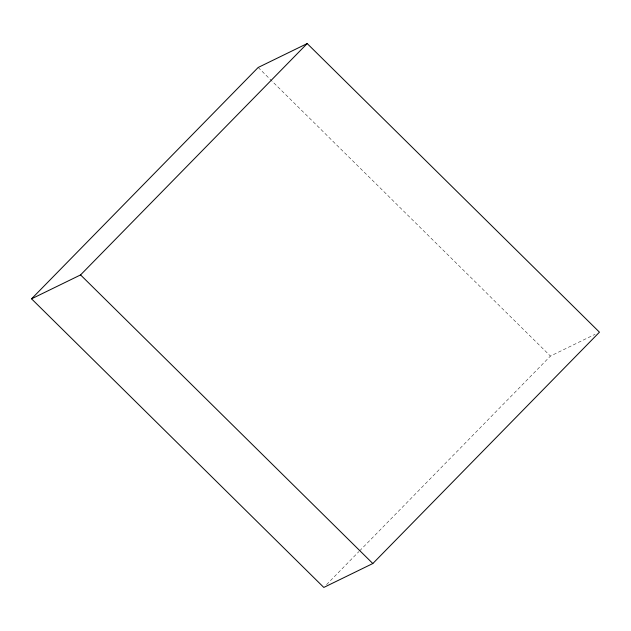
<?xml version="1.0" encoding="UTF-8"?>
<svg xmlns="http://www.w3.org/2000/svg" width="631" height="631" viewBox="0 0 631 631"><rect width="100%" height="100%" fill="white"/><g stroke="black" fill="none" stroke-linecap="round" stroke-linejoin="round"><path stroke-width="0.47" stroke-dasharray="3.15 2.37" d="M326.558 584.621L358.936 551.573M359.623 550.871L550.429 356.081L595.072 334.312M258.174 67.47L550.429 356.081"/><path stroke-width="0.95" d="M31.55 298.826L258.174 67.47L307.194 43.563L599.45 332.174L372.826 563.53L323.806 587.437L31.55 298.826L80.571 274.919L307.194 43.563M80.571 274.919L372.826 563.53"/></g></svg>
